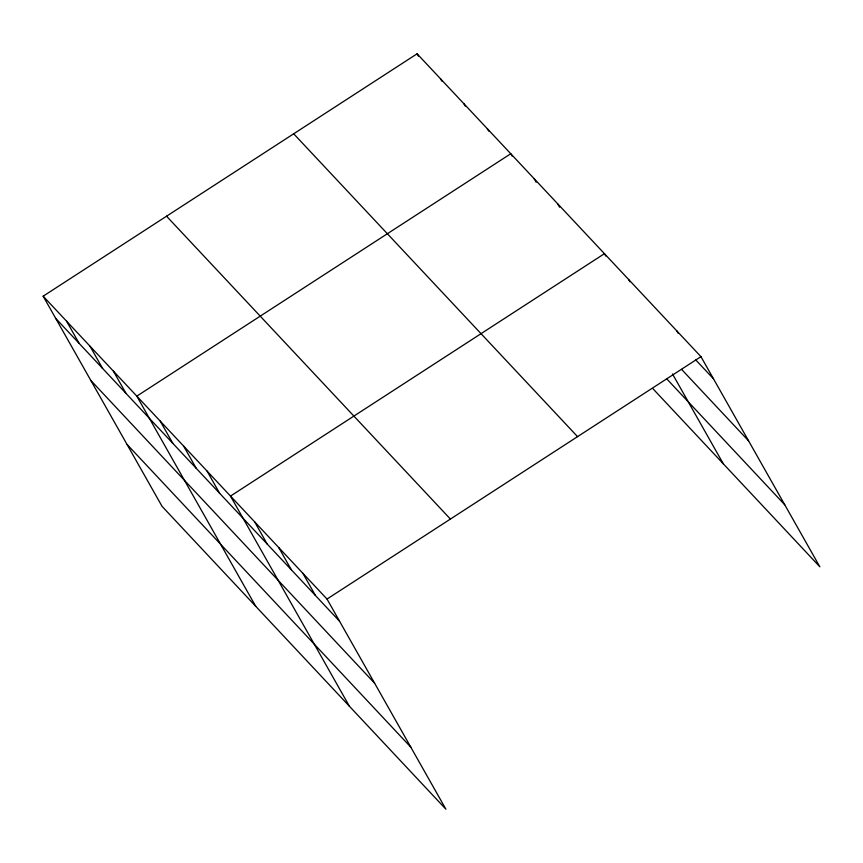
<?xml version="1.0" encoding="UTF-8"?>
<svg xmlns="http://www.w3.org/2000/svg" width="863" height="863" viewBox="0 0 863 863"><rect width="100%" height="100%" fill="white"/><g stroke="black" fill="none" stroke-linecap="round" stroke-linejoin="round"><path stroke-width="1.29" d="M43.15 296.192L327.012 599.051L445.901 809.203L162.05 506.344L43.15 296.192L417.099 53.797L700.95 356.656L819.85 566.808L653.086 388.879M327.012 599.051L700.95 356.656M695.643 359.795L713.518 378.857M681.587 369.375L748.609 440.885M666.635 378.749L784.758 504.779M293.69 133.787L577.552 436.646M166.548 216.203L450.41 519.062M55.717 318.404L339.569 621.252M90.809 380.421L374.661 683.28M126.958 444.326L410.82 747.185M676.819 330.907L678.145 333.247M628.566 279.429L629.893 281.759M605.761 256.02L604.434 253.679L230.497 496.085L349.396 706.236M672.471 373.927L723.334 463.83M557.606 203.711L559.591 207.217M534.186 178.727L536.171 182.233M512.093 156.074L510.767 153.743L136.818 396.139L255.718 606.29M487.347 128.749L488.674 131.09M463.927 103.765L465.254 106.106M440.508 78.781L441.834 81.122M417.099 53.797L418.415 56.138M302.881 573.312L315.448 595.513M278.749 547.563L291.316 569.774M254.628 521.824L267.185 544.024M207.077 471.09L219.644 493.302M183.657 446.106L196.225 468.318M160.238 421.122L172.805 443.334M113.409 371.155L125.966 393.355M89.989 346.16L102.546 368.372M66.57 321.176L79.137 343.388"/></g></svg>
